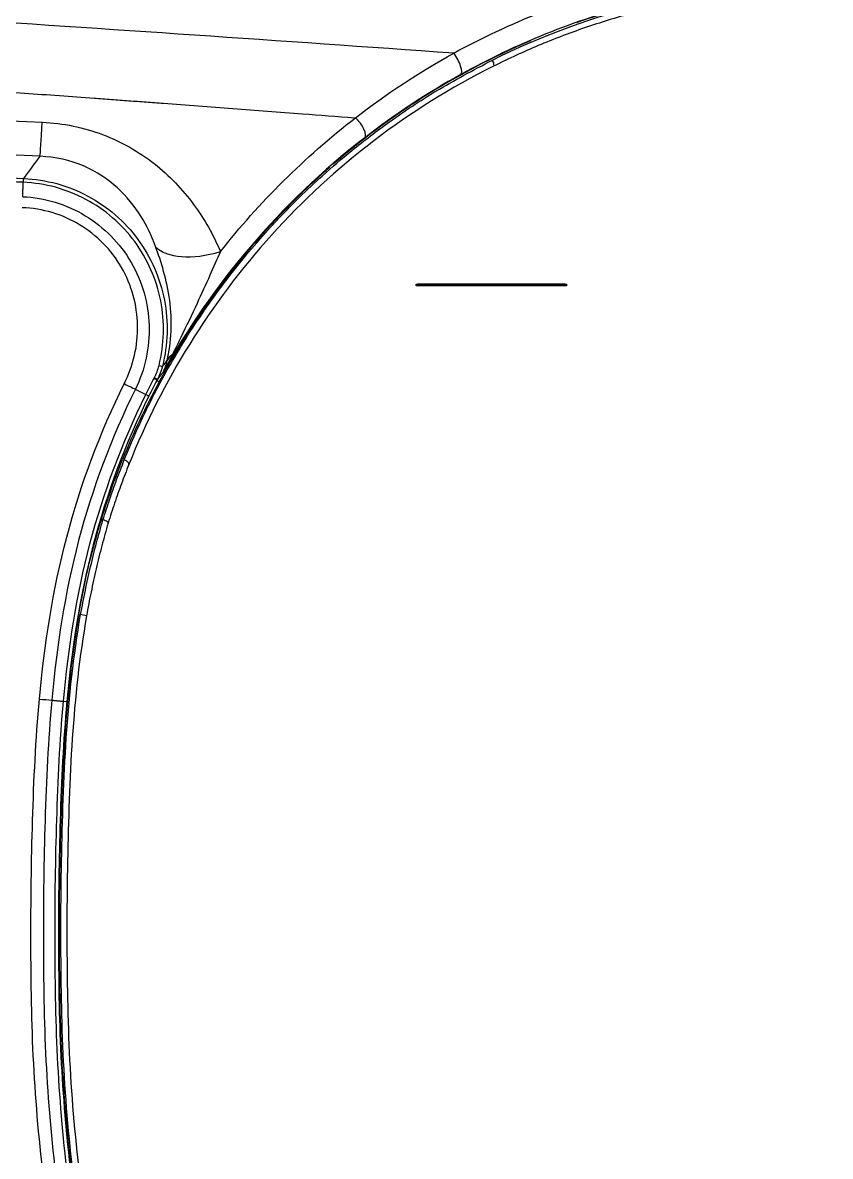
# Model space of a CAD drawing. Header units: millimetres. Extents: x 28 to 2974, y 8 to 3716.
# Drawn here: x 1751.3 to 1858.5, y 1057.1 to 1207.4 of the extents above; entities that cross this region are included whole.
import ezdxf

# ---------------------------------------------------------------- set-up
doc = ezdxf.new("R2010")
doc.units = ezdxf.units.MM
doc.layers.add('1LINE', color=7, linetype='CONTINUOUS')

msp = doc.modelspace()

# ---------------------------------------------------------------- linework, layer by layer
at = {"layer": '1LINE', "linetype": 'Continuous'}
msp.add_line((1759.77, 1128.8), (1758.98, 1128.94), dxfattribs=at)
for centre, major_axis, ratio, start_param, end_param in [((1808.45, 1202.31), (0.97, -1.75), 0.308597, 0.027524, 2.054878), ((1813.43, 1202.39), (0.357, -0.716), 0.270924, 6.246922, 7.851191), ((1753.99, 1199.56), (-0.44, -9.99), 0.015001, 0.164382, 1.009226), ((1777.61, 1182.44), (-9.2, -3.92), 0.502355, 0.187117, 1.352045), ((1803.79, 1172.73), (0, 0.04), 0.08326, 5.005725, 6.576696), ((1803.79, 1172.72), (0, 0.04), 0.083255, 3.435103, 5.005704), ((1823.2, 1172.73), (0, 0.04), 0.050953, 5.009877, 6.580829), ((1823.2, 1172.71), (0, 0.04), 0.05095, 3.439236, 5.009856), ((1823.44, 1172.64), (0.04, 0), 0.956123, 4.726974, 6.283185), ((1780.11, 1160.06), (-9.73, 2.32), 0.391344, 5.959939, 6.217054), ((1768.87, 1162.11), (-0.969, 0.247), 0.016637, 2.129055, 3.084465), ((1768.21, 1160.46), (-0.885, 0.465), 0.074478, 3.167846, 4.149157), ((1768.27, 1160.56), (-0.885, 0.466), 0.078678, 3.167854, 4.150259), ((1764.64, 1149.14), (0.743, -0.295), 0.431892, 6.244481, 7.84656)]:
    msp.add_ellipse(centre, major_axis=major_axis, ratio=ratio, start_param=start_param, end_param=end_param, dxfattribs=at)
for points, knots in [([(1858.46, 859.29), (1845.95, 859.28), (1833.46, 860.71), (1809.1, 866.4), (1797.47, 870.56), (1775.29, 881.51), (1764.73, 888.49), (1750.4, 900.58), (1745.89, 904.82), (1737.2, 913.59), (1733.03, 918.12), (1721.05, 932.12), (1713.75, 942.02), (1700.44, 962.87), (1694.42, 973.89), (1683.89, 996.44), (1679.4, 1007.9), (1671.76, 1031.14), (1668.6, 1042.91), (1663.64, 1066.78), (1661.82, 1078.87), (1659.32, 1103.31), (1658.65, 1115.67), (1658.13, 1140.27), (1658.26, 1152.49), (1658.85, 1176.82), (1659.29, 1188.93), (1660.26, 1210.74), (1660.79, 1220.44), (1661.42, 1230.11)], [0, 0, 0, 0, 0.078081, 0.078081, 0.156162, 0.156162, 0.234242, 0.234242, 0.273283, 0.273283, 0.312323, 0.312323, 0.390404, 0.390404, 0.468485, 0.468485, 0.546565, 0.546565, 0.624646, 0.624646, 0.702727, 0.702727, 0.780808, 0.780808, 0.858888, 0.858888, 0.936969, 0.936969, 1, 1, 1, 1]), ([(1664.65, 1226.02), (1663.91, 1214.06), (1663.32, 1202.05), (1661.96, 1166.67), (1661.26, 1143.22), (1662.55, 1107.9), (1663.41, 1096.08), (1666.27, 1072.53), (1668.25, 1060.88), (1673.52, 1037.84), (1676.8, 1026.46), (1684.64, 1003.97), (1689.22, 992.89), (1699.69, 971.43), (1705.55, 961.09), (1718.59, 941.27), (1725.8, 931.74), (1737.61, 918.26), (1741.69, 913.93), (1750.15, 905.6), (1754.51, 901.59), (1763.67, 894.06), (1768.47, 890.54), (1778.56, 884.07), (1783.83, 881.13), (1800.06, 873.3), (1811.26, 869.41), (1834.41, 864.13), (1846.44, 862.77), (1858.46, 862.77)], [0, 0, 0, 0, 0.079119, 0.079119, 0.232599, 0.232599, 0.309339, 0.309339, 0.386079, 0.386079, 0.462819, 0.462819, 0.539559, 0.539559, 0.616299, 0.616299, 0.69304, 0.69304, 0.73141, 0.73141, 0.76978, 0.76978, 0.80815, 0.80815, 0.84652, 0.84652, 0.92326, 0.92326, 1, 1, 1, 1]), ([(1858.46, 862.77), (1870.48, 862.77), (1882.48, 864.11), (1905.91, 869.48), (1917.11, 873.41), (1938.45, 883.72), (1948.64, 890.27), (1962.57, 901.73), (1966.97, 905.78), (1975.42, 914.13), (1979.48, 918.45), (1991.16, 931.8), (1998.31, 941.23), (2011.39, 961.12), (2017.32, 971.6), (2033.06, 1003.93), (2040.72, 1026.24), (2048.59, 1060.48), (2050.57, 1072.05), (2053.45, 1095.43), (2054.33, 1107.28), (2055.67, 1142.78), (2054.97, 1166.4), (2053.61, 1201.86), (2053.02, 1213.87), (2052.28, 1225.82)], [0, 0, 0, 0, 0.076741, 0.076741, 0.153483, 0.153483, 0.230224, 0.230224, 0.268595, 0.268595, 0.306966, 0.306966, 0.383707, 0.383707, 0.460449, 0.460449, 0.613932, 0.613932, 0.690673, 0.690673, 0.767415, 0.767415, 0.920898, 0.920898, 1, 1, 1, 1]), ([(1776.93, 887.01), (1776.57, 887.22), (1774.57, 888.46), (1767.38, 893.15), (1757.78, 900.67), (1747.57, 910.14), (1737.64, 920.32), (1724.23, 935.91), (1708.68, 958.19), (1694.01, 985.31), (1684.23, 1008.98), (1678.58, 1025.95), (1675.68, 1035.78), (1672.97, 1045.75), (1670.04, 1058.36), (1667.29, 1073.64), (1665.61, 1086.23), (1664.57, 1096.47), (1663.92, 1104.52), (1663.44, 1112.41), (1662.97, 1122.74), (1662.55, 1140.56), (1662.92, 1166.59), (1663.94, 1195.74), (1664.86, 1214.42), (1665.36, 1222.73)], [0, 0, 0, 0, 0.003326, 0.018954, 0.069033, 0.101108, 0.130921, 0.183397, 0.266267, 0.348763, 0.430815, 0.471925, 0.492528, 0.513208, 0.554991, 0.596556, 0.638042, 0.657363, 0.679557, 0.703332, 0.721206, 0.763086, 0.847474, 0.931824, 1, 1, 1, 1]), ([(1808.48, 1203.39), (1815.9, 1207.43), (1823.87, 1210.61), (1836.69, 1213.91), (1841.13, 1214.75), (1845.61, 1215.3)], [0, 0, 0, 0, 0.66071, 0.66071, 1, 1, 1, 1]), ([(1858.46, 1213.26), (1856.31, 1213.26), (1854.11, 1213.19), (1849.79, 1212.91), (1847.64, 1212.71), (1841.22, 1211.87), (1836.96, 1211.04), (1824.48, 1207.76), (1816.69, 1204.59), (1809.44, 1200.57)], [0, 0, 0, 0, 0.125, 0.125, 0.25, 0.25, 0.5, 0.5, 1, 1, 1, 1]), ([(1856.47, 1213.17), (1847.1, 1213), (1837.8, 1211.5), (1827.57, 1208.37), (1826.18, 1207.92), (1824.8, 1207.43)], [0, 0, 0, 0, 0.862531, 0.862531, 1, 1, 1, 1]), ([(1808.48, 1203.39), (1785.55, 1204.99), (1762.63, 1206.61), (1716.75, 1209.46), (1693.8, 1210.67), (1670.84, 1211.81)], [0, 0, 0, 0, 0.5, 0.5, 1, 1, 1, 1]), ([(1813.62, 1202.48), (1820.06, 1205.68), (1827.1, 1208.28), (1841.54, 1211.84), (1848.92, 1212.82), (1856.45, 1212.97)], [0, 0, 0, 0, 0.5, 0.5, 1, 1, 1, 1]), ([(1856.45, 1212.17), (1854.81, 1212.12), (1851.62, 1212.01), (1847.01, 1211.57), (1842.72, 1210.98), (1837.79, 1210.09), (1832.15, 1208.75), (1825.82, 1206.8), (1820.74, 1204.86), (1816.74, 1203.11), (1814.79, 1202.16), (1813.78, 1201.67)], [0, 0, 0, 0, 0.109847, 0.212895, 0.30949, 0.399877, 0.549503, 0.699815, 0.849879, 0.921756, 1, 1, 1, 1]), ([(1818.67, 1205.03), (1813.66, 1202.89), (1808.87, 1200.36), (1800.16, 1194.82), (1796.19, 1191.86), (1792.49, 1188.66)], [0, 0, 0, 0, 0.517542, 0.517542, 1, 1, 1, 1]), ([(1669.27, 1202.64), (1670.53, 1202.59), (1671.78, 1202.53), (1674.58, 1202.41), (1676.12, 1202.34), (1678.43, 1202.23), (1679.2, 1202.2), (1680.35, 1202.15), (1680.74, 1202.13), (1681.51, 1202.09), (1681.9, 1202.08), (1682.67, 1202.04), (1683.05, 1202.02), (1683.82, 1201.99), (1684.21, 1201.97), (1685.36, 1201.92), (1686.13, 1201.88), (1688.44, 1201.78), (1689.98, 1201.7), (1693.06, 1201.55), (1694.6, 1201.48), (1699.22, 1201.25), (1702.3, 1201.09), (1708.46, 1200.76), (1711.54, 1200.59), (1720.77, 1200.07), (1726.93, 1199.7), (1739.24, 1198.93), (1745.39, 1198.52), (1753.08, 1197.98), (1754.62, 1197.88), (1757.69, 1197.66), (1759.22, 1197.54), (1761.53, 1197.38), (1762.3, 1197.32), (1763.45, 1197.23), (1763.83, 1197.2), (1764.6, 1197.15), (1764.98, 1197.12), (1766.14, 1197.03), (1766.9, 1196.98), (1768.44, 1196.86), (1769.21, 1196.8), (1771.51, 1196.63), (1773.05, 1196.52), (1776.12, 1196.29), (1777.65, 1196.17), (1782.26, 1195.82), (1785.33, 1195.59), (1790.71, 1195.18), (1793.01, 1195.01), (1795.32, 1194.83)], [0, 0, 0, 0, 0.029822, 0.029822, 0.066428, 0.066428, 0.084732, 0.084732, 0.093883, 0.093883, 0.103035, 0.103035, 0.112187, 0.112187, 0.121339, 0.121339, 0.139642, 0.139642, 0.176249, 0.176249, 0.212855, 0.212855, 0.286069, 0.286069, 0.359282, 0.359282, 0.505709, 0.505709, 0.652137, 0.652137, 0.688743, 0.688743, 0.72535, 0.72535, 0.743653, 0.743653, 0.752805, 0.752805, 0.761957, 0.761957, 0.78026, 0.78026, 0.798564, 0.798564, 0.83517, 0.83517, 0.871777, 0.871777, 0.944991, 0.944991, 1, 1, 1, 1]), ([(1764.77, 1149.46), (1765.35, 1150.85), (1766.5, 1153.62), (1768.13, 1157), (1769.52, 1159.66), (1770.97, 1162.29), (1773.67, 1166.82), (1777.96, 1173.05), (1782.05, 1177.98), (1784.77, 1180.95), (1786.13, 1182.39), (1788.26, 1184.55), (1791.26, 1187.36), (1795.2, 1190.74), (1800.2, 1194.54), (1806.36, 1198.65), (1811.09, 1201.15), (1813.62, 1202.48)], [0, 0, 0, 0, 0.062566, 0.125092, 0.156345, 0.187592, 0.250068, 0.375416, 0.500001, 0.512783, 0.539706, 0.580836, 0.636341, 0.706242, 0.790156, 0.887877, 1, 1, 1, 1]), ([(1813.78, 1201.67), (1808.09, 1198.83), (1802.81, 1195.52), (1793, 1188.04), (1788.44, 1183.84), (1780.26, 1174.79), (1776.62, 1169.91), (1770.29, 1159.73), (1767.59, 1154.4), (1765.38, 1148.84)], [0, 0, 0, 0, 0.25, 0.25, 0.5, 0.5, 0.75, 0.75, 1, 1, 1, 1]), ([(1753.89, 1194.24), (1756.67, 1194.11), (1759.39, 1193.54), (1764.39, 1191.66), (1766.73, 1190.32), (1770.76, 1187.17), (1772.51, 1185.31), (1775.42, 1181.37), (1776.59, 1179.28), (1777.53, 1177.08)], [0, 0, 0, 0, 0.25, 0.25, 0.5, 0.5, 0.75, 0.75, 1, 1, 1, 1]), ([(1796.68, 1192.18), (1796.86, 1192.34), (1796.82, 1192.78), (1796.34, 1193.82), (1795.91, 1194.41), (1795.46, 1194.82)], [0, 0, 0, 0, 0.5, 0.5, 1, 1, 1, 1]), ([(1751.37, 1186.27), (1750.79, 1186.29), (1750.2, 1186.32), (1740.8, 1186.73), (1731.98, 1187.15), (1720.84, 1187.75), (1718.5, 1187.88), (1706.11, 1188.58), (1696.05, 1189.21), (1686, 1189.89)], [0, 0, 0, 0, 0.026774, 0.026774, 0.431182, 0.431182, 0.538279, 0.538279, 1, 1, 1, 1]), ([(1686.03, 1190.4), (1686.76, 1190.35), (1687.49, 1190.3), (1697.54, 1189.62), (1706.87, 1189.04), (1718.53, 1188.38), (1720.87, 1188.25), (1732.61, 1187.62), (1742.02, 1187.17), (1751.43, 1186.77)], [0, 0, 0, 0, 0.033298, 0.033298, 0.461407, 0.461407, 0.568431, 0.568431, 1, 1, 1, 1]), ([(1768.93, 1177.74), (1768.42, 1179.13), (1767.78, 1180.48), (1766.14, 1183.1), (1765.11, 1184.38), (1762.6, 1186.67), (1761.08, 1187.69), (1757.6, 1189.18), (1755.6, 1189.63), (1753.59, 1189.71)], [0, 0, 0, 0, 0.25, 0.25, 0.5, 0.5, 0.75, 0.75, 1, 1, 1, 1]), ([(1792.03, 1188.26), (1789.28, 1185.86), (1786.68, 1183.32), (1778.4, 1174.33), (1773.44, 1167.3), (1769.41, 1159.84)], [0, 0, 0, 0, 0.294489, 0.294489, 1, 1, 1, 1]), ([(1751.37, 1186.27), (1751.37, 1186.29), (1751.37, 1186.31), (1751.38, 1186.42), (1751.38, 1186.51), (1751.39, 1186.64), (1751.39, 1186.69), (1751.4, 1186.74), (1751.41, 1186.76), (1751.41, 1186.77), (1751.42, 1186.77), (1751.42, 1186.77), (1751.42, 1186.77), (1751.43, 1186.77), (1751.43, 1186.77), (1751.43, 1186.77), (1751.43, 1186.77), (1751.43, 1186.77)], [0, 0, 0, 0, 0.076073, 0.076073, 0.435545, 0.435545, 0.773493, 0.773493, 0.939771, 0.939771, 0.981547, 0.981547, 0.992329, 0.992329, 0.996759, 0.996759, 1, 1, 1, 1]), ([(1769.38, 1161.97), (1770.08, 1164.79), (1770.16, 1167.73), (1769.05, 1173.37), (1767.86, 1176.09), (1764.45, 1180.71), (1762.22, 1182.64), (1757.11, 1185.37), (1754.24, 1186.14), (1751.37, 1186.27)], [0, 0, 0, 0, 0.25, 0.25, 0.5, 0.5, 0.75, 0.75, 1, 1, 1, 1]), ([(1751.43, 1186.77), (1754.41, 1186.64), (1757.31, 1185.85), (1762.55, 1183.05), (1764.83, 1181.07), (1768.32, 1176.33), (1769.53, 1173.55), (1770.65, 1167.76), (1770.57, 1164.76), (1769.83, 1161.87)], [0, 0, 0, 0, 0.25, 0.25, 0.5, 0.5, 0.75, 0.75, 1, 1, 1, 1]), ([(1751.29, 1184.36), (1754.24, 1184.23), (1757.11, 1183.35), (1762.09, 1180.33), (1764.2, 1178.2), (1767.16, 1173.1), (1767.98, 1170.21), (1768.16, 1164.38), (1767.54, 1161.47), (1766.24, 1158.82)], [0, 0, 0, 0, 0.25, 0.25, 0.5, 0.5, 0.75, 0.75, 1, 1, 1, 1]), ([(1764.77, 1159.56), (1765.99, 1161.97), (1766.6, 1164.62), (1766.48, 1169.97), (1765.76, 1172.63), (1763.06, 1177.31), (1761.13, 1179.27), (1756.56, 1182.02), (1753.93, 1182.8), (1751.23, 1182.9)], [0, 0, 0, 0, 0.25, 0.25, 0.5, 0.5, 0.75, 0.75, 1, 1, 1, 1]), ([(1770.47, 1162.62), (1770.74, 1163.8), (1770.94, 1165.16), (1771.05, 1167.86), (1770.98, 1169.25), (1770.44, 1173.31), (1769.64, 1175.8), (1768.93, 1177.74)], [0, 0, 0, 0, 0.25, 0.25, 0.5, 0.5, 1, 1, 1, 1]), ([(1777.53, 1177.08), (1777.07, 1176.07), (1776.61, 1175.01), (1775.58, 1172.71), (1775.01, 1171.45), (1773.73, 1168.7), (1773.01, 1167.2), (1771.91, 1164.95), (1771.55, 1164.22), (1771.18, 1163.47)], [0, 0, 0, 0, 0.236563, 0.236563, 0.512699, 0.512699, 0.83961, 0.83961, 1, 1, 1, 1]), ([(1803.79, 1172.75), (1803.76, 1172.75), (1803.72, 1172.74), (1803.66, 1172.74), (1803.63, 1172.73), (1803.57, 1172.72), (1803.55, 1172.71), (1803.51, 1172.7), (1803.49, 1172.69), (1803.47, 1172.67), (1803.47, 1172.67), (1803.47, 1172.66)], [0, 0, 0, 0, 0.215045, 0.215045, 0.430095, 0.430095, 0.645122, 0.645122, 0.860094, 0.860094, 1, 1, 1, 1]), ([(1803.47, 1172.64), (1803.47, 1172.65), (1803.47, 1172.65), (1803.49, 1172.67), (1803.51, 1172.68), (1803.55, 1172.7), (1803.57, 1172.7), (1803.63, 1172.71), (1803.66, 1172.72), (1803.72, 1172.73), (1803.76, 1172.73), (1803.79, 1172.73)], [0, 0, 0, 0, 0.139906, 0.139906, 0.354878, 0.354878, 0.569905, 0.569905, 0.784955, 0.784955, 1, 1, 1, 1]), ([(1803.51, 1172.6), (1803.5, 1172.6), (1803.5, 1172.6), (1803.49, 1172.61), (1803.49, 1172.61), (1803.48, 1172.61), (1803.48, 1172.62), (1803.47, 1172.62), (1803.47, 1172.63), (1803.47, 1172.63), (1803.47, 1172.64), (1803.47, 1172.64)], [0, 0, 0, 0, 0.211679, 0.211679, 0.423359, 0.423359, 0.635038, 0.635038, 0.846718, 0.846718, 1, 1, 1, 1]), ([(1803.79, 1172.68), (1803.76, 1172.68), (1803.73, 1172.68), (1803.67, 1172.67), (1803.65, 1172.67), (1803.6, 1172.66), (1803.58, 1172.65), (1803.54, 1172.63), (1803.53, 1172.63), (1803.51, 1172.61), (1803.51, 1172.61), (1803.51, 1172.6)], [0, 0, 0, 0, 0.21504, 0.21504, 0.430084, 0.430084, 0.645103, 0.645103, 0.860062, 0.860062, 1, 1, 1, 1]), ([(1803.79, 1172.77), (1805.44, 1172.77), (1807.09, 1172.77), (1813.55, 1172.77), (1818.37, 1172.77), (1823.19, 1172.77)], [0, 0, 0, 0, 0.255235, 0.255235, 1, 1, 1, 1]), ([(1803.79, 1172.75), (1803.79, 1172.74), (1803.79, 1172.73), (1803.79, 1172.73), (1803.79, 1172.73), (1803.79, 1172.73)], [0, 0, 0, 0, 0.889466, 0.889466, 1, 1, 1, 1]), ([(1823.2, 1172.74), (1818.38, 1172.74), (1813.56, 1172.74), (1807.09, 1172.75), (1805.44, 1172.75), (1803.79, 1172.75)], [0, 0, 0, 0, 0.744766, 0.744766, 1, 1, 1, 1]), ([(1803.79, 1172.73), (1805.49, 1172.73), (1807.18, 1172.73), (1812.69, 1172.73), (1816.51, 1172.72), (1821.29, 1172.72), (1822.24, 1172.72), (1823.2, 1172.72)], [0, 0, 0, 0, 0.262342, 0.262342, 0.852478, 0.852478, 1, 1, 1, 1]), ([(1823.2, 1172.67), (1822.24, 1172.67), (1821.29, 1172.67), (1816.51, 1172.67), (1812.69, 1172.68), (1807.18, 1172.68), (1805.48, 1172.68), (1803.79, 1172.68)], [0, 0, 0, 0, 0.147522, 0.147522, 0.737658, 0.737658, 1, 1, 1, 1]), ([(1823.2, 1172.72), (1823.2, 1172.73), (1823.2, 1172.73), (1823.2, 1172.74), (1823.2, 1172.74), (1823.2, 1172.74)], [0, 0, 0, 0, 0.709746, 0.709746, 1, 1, 1, 1]), ([(1823.48, 1172.66), (1823.48, 1172.67), (1823.48, 1172.68), (1823.45, 1172.7), (1823.44, 1172.7), (1823.4, 1172.72), (1823.37, 1172.73), (1823.31, 1172.74), (1823.28, 1172.74), (1823.23, 1172.74), (1823.21, 1172.74), (1823.2, 1172.74)], [0, 0, 0, 0, 0.221813, 0.221813, 0.443623, 0.443623, 0.665444, 0.665444, 0.887285, 0.887285, 1, 1, 1, 1]), ([(1823.2, 1172.72), (1823.21, 1172.72), (1823.23, 1172.72), (1823.28, 1172.72), (1823.31, 1172.72), (1823.37, 1172.71), (1823.4, 1172.7), (1823.44, 1172.69), (1823.45, 1172.68), (1823.48, 1172.66), (1823.48, 1172.65), (1823.48, 1172.64)], [0, 0, 0, 0, 0.112716, 0.112716, 0.334558, 0.334558, 0.556377, 0.556377, 0.778188, 0.778188, 1, 1, 1, 1]), ([(1823.44, 1172.6), (1823.44, 1172.61), (1823.44, 1172.62), (1823.42, 1172.63), (1823.4, 1172.64), (1823.37, 1172.65), (1823.35, 1172.66), (1823.3, 1172.67), (1823.27, 1172.67), (1823.23, 1172.67), (1823.21, 1172.67), (1823.2, 1172.67)], [0, 0, 0, 0, 0.221812, 0.221812, 0.443621, 0.443621, 0.665441, 0.665441, 0.887283, 0.887283, 1, 1, 1, 1]), ([(1823.48, 1172.63), (1823.48, 1172.63), (1823.48, 1172.63), (1823.48, 1172.62), (1823.48, 1172.61), (1823.47, 1172.61), (1823.47, 1172.6), (1823.46, 1172.6), (1823.46, 1172.6), (1823.45, 1172.6), (1823.45, 1172.6), (1823.44, 1172.6)], [0, 0, 0, 0, 0.216649, 0.216649, 0.43329, 0.43329, 0.650048, 0.650048, 0.867049, 0.867049, 1, 1, 1, 1]), ([(1823.48, 1172.66), (1823.48, 1172.65), (1823.48, 1172.65), (1823.48, 1172.65), (1823.48, 1172.64), (1823.48, 1172.64)], [0, 0, 0, 0, 0.478506, 0.478506, 1, 1, 1, 1]), ([(1771.18, 1163.47), (1771.01, 1163.13), (1770.84, 1162.8), (1770.59, 1162.3), (1770.5, 1162.14), (1770.37, 1161.89), (1770.33, 1161.81), (1770.26, 1161.69), (1770.24, 1161.65), (1770.13, 1161.44), (1770.04, 1161.28), (1769.94, 1161.09), (1769.92, 1161.06), (1769.91, 1161.04), (1769.91, 1161.03), (1769.9, 1161.03)], [0, 0, 0, 0, 0.405553, 0.405553, 0.608468, 0.608468, 0.709938, 0.709938, 0.760668, 0.760668, 0.963593, 0.963593, 0.993536, 0.993536, 1, 1, 1, 1]), ([(1769.83, 1161.87), (1769.91, 1161.95), (1769.98, 1162.04), (1770.18, 1162.27), (1770.3, 1162.42), (1770.44, 1162.59), (1770.45, 1162.61), (1770.47, 1162.62)], [0, 0, 0, 0, 0.363319, 0.363319, 0.935429, 0.935429, 1, 1, 1, 1]), ([(1769.9, 1161.03), (1769.91, 1161.03), (1769.91, 1161.04), (1770.16, 1161.54), (1770.35, 1162.07), (1770.47, 1162.62)], [0, 0, 0, 0, 0.012875, 0.012875, 1, 1, 1, 1]), ([(1769.9, 1161.03), (1769.81, 1160.91), (1769.71, 1160.79), (1769.54, 1160.58), (1769.47, 1160.48), (1769.31, 1160.29), (1769.23, 1160.19), (1769.15, 1160.1)], [0, 0, 0, 0, 0.362579, 0.362579, 0.666835, 0.666835, 1, 1, 1, 1]), ([(1753.51, 1117.75), (1754.18, 1124.98), (1755.28, 1132.17), (1758.98, 1146.23), (1761.54, 1153.05), (1764.77, 1159.56)], [0, 0, 0, 0, 0.5, 0.5, 1, 1, 1, 1]), ([(1764.77, 1159.56), (1764.81, 1159.54), (1764.84, 1159.53), (1765.1, 1159.4), (1765.32, 1159.28), (1765.79, 1159.05), (1766.03, 1158.93), (1766.24, 1158.82)], [0, 0, 0, 0, 0.065513, 0.065513, 0.499743, 0.499743, 1, 1, 1, 1]), ([(1767.64, 1158.13), (1767.64, 1158.13), (1767.64, 1158.13), (1767.99, 1158.85), (1768.35, 1159.56), (1768.72, 1160.27)], [0, 0, 0, 0, 0.000018, 0.000018, 1, 1, 1, 1]), ([(1769.1, 1160), (1769.1, 1160), (1769.1, 1160), (1768.74, 1159.32), (1768.39, 1158.63), (1768.05, 1157.94)], [0, 0, 0, 0, 0.000018, 0.000018, 1, 1, 1, 1]), ([(1769.15, 1160.1), (1769.14, 1160.06), (1769.12, 1160.03), (1769.1, 1160), (1769.1, 1160), (1769.1, 1160)], [0, 0, 0, 0, 0.999627, 0.999627, 1, 1, 1, 1]), ([(1766.24, 1158.82), (1763.06, 1152.4), (1760.53, 1145.68), (1756.89, 1131.82), (1755.8, 1124.73), (1755.15, 1117.6)], [0, 0, 0, 0, 0.5, 0.5, 1, 1, 1, 1]), ([(1756.7, 1117.45), (1757.35, 1124.49), (1758.42, 1131.49), (1762.01, 1145.16), (1764.5, 1151.8), (1767.64, 1158.13)], [0, 0, 0, 0, 0.5, 0.5, 1, 1, 1, 1]), ([(1768.05, 1157.94), (1764.92, 1151.63), (1762.44, 1145.01), (1758.86, 1131.39), (1757.8, 1124.42), (1757.15, 1117.41)], [0, 0, 0, 0, 0.5, 0.5, 1, 1, 1, 1]), ([(1767.64, 1158.13), (1767.72, 1158.09), (1767.8, 1158.05), (1767.92, 1157.99), (1767.97, 1157.97), (1768.03, 1157.94), (1768.04, 1157.94), (1768.05, 1157.94), (1768.05, 1157.94), (1768.05, 1157.94)], [0, 0, 0, 0, 0.350029, 0.350029, 0.700056, 0.700056, 0.950658, 0.950658, 1, 1, 1, 1]), ([(1758.75, 1129.04), (1759.38, 1132.68), (1760.18, 1136.22), (1762.14, 1143.09), (1763.3, 1146.42), (1764.55, 1149.52)], [0, 0, 0, 0, 0.5, 0.5, 1, 1, 1, 1]), ([(1761.94, 1141.5), (1762.23, 1142.4), (1762.81, 1144.21), (1763.76, 1146.87), (1764.43, 1148.59), (1764.77, 1149.46)], [0, 0, 0, 0, 0.324798, 0.658125, 1, 1, 1, 1]), ([(1765.38, 1148.84), (1765.05, 1148), (1764.4, 1146.33), (1763.48, 1143.74), (1762.91, 1141.96), (1762.63, 1141.07)], [0, 0, 0, 0, 0.337406, 0.670275, 1, 1, 1, 1]), ([(1758.98, 1128.94), (1759.19, 1130.01), (1759.59, 1132.16), (1760.3, 1135.33), (1761.07, 1138.46), (1761.65, 1140.49), (1761.94, 1141.5)], [0, 0, 0, 0, 0.251001, 0.501151, 0.750723, 1, 1, 1, 1]), ([(1762.63, 1141.07), (1762.34, 1140.08), (1761.78, 1138.1), (1761.03, 1135.04), (1760.35, 1131.94), (1759.96, 1129.85), (1759.77, 1128.8)], [0, 0, 0, 0, 0.250152, 0.499325, 0.748837, 1, 1, 1, 1]), ([(1762.63, 1141.07), (1762.63, 1141.1), (1762.63, 1141.14), (1762.52, 1141.25), (1762.28, 1141.39), (1762.04, 1141.47), (1761.94, 1141.5)], [0, 0, 0, 0, 0.194787, 0.401258, 0.745325, 1, 1, 1, 1]), ([(1858.46, 910.59), (1852.87, 910.6), (1847.32, 911.59), (1836.83, 914.99), (1831.74, 917.34), (1822.33, 923.09), (1818.03, 926.5), (1810.06, 934.16), (1806.44, 938.37), (1799.83, 947.08), (1796.8, 951.62), (1790.98, 960.85), (1788.14, 965.51), (1780.12, 979.83), (1775.44, 989.84), (1767.65, 1010.17), (1764.49, 1020.55), (1759.67, 1041.74), (1758, 1052.63), (1756.69, 1069.01), (1756.48, 1074.47), (1756.34, 1085.38), (1756.34, 1090.83), (1756.67, 1107.18), (1757.07, 1118.08), (1758.98, 1128.94)], [0, 0, 0, 0, 0.0625, 0.0625, 0.125, 0.125, 0.1875, 0.1875, 0.25, 0.25, 0.3125, 0.3125, 0.375, 0.375, 0.5, 0.5, 0.625, 0.625, 0.75, 0.75, 0.8125, 0.8125, 0.875, 0.875, 1, 1, 1, 1]), ([(1957.94, 1128.94), (1959.86, 1118.04), (1960.26, 1107.14), (1960.58, 1090.8), (1960.59, 1085.36), (1960.44, 1074.46), (1960.23, 1069.02), (1958.92, 1052.68), (1957.25, 1041.72), (1952.4, 1020.43), (1949.23, 1010.05), (1941.46, 989.82), (1936.86, 979.96), (1928.82, 965.58), (1925.95, 960.86), (1920.08, 951.55), (1917.02, 946.98), (1910.35, 938.21), (1906.72, 934), (1898.8, 926.42), (1894.51, 923.03), (1885.04, 917.26), (1880.03, 914.96), (1869.55, 911.58), (1864.03, 910.6), (1858.46, 910.59)], [0, 0, 0, 0, 0.125, 0.125, 0.1875, 0.1875, 0.25, 0.25, 0.375, 0.375, 0.5, 0.5, 0.625, 0.625, 0.6875, 0.6875, 0.75, 0.75, 0.8125, 0.8125, 0.875, 0.875, 0.9375, 0.9375, 1, 1, 1, 1]), ([(1759.77, 1128.8), (1757.86, 1117.95), (1757.46, 1107.11), (1757.14, 1090.85), (1757.14, 1085.43), (1757.28, 1074.59), (1757.49, 1069.17), (1758.78, 1052.92), (1760.44, 1042.01), (1765.24, 1020.81), (1768.39, 1010.49), (1776.1, 990.34), (1780.67, 980.53), (1788.66, 966.21), (1791.51, 961.51), (1797.34, 952.24), (1800.38, 947.69), (1807, 938.96), (1810.6, 934.75), (1818.45, 927.19), (1822.72, 923.8), (1832.12, 918.04), (1837.11, 915.74), (1844.93, 913.21), (1847.62, 912.52), (1853.04, 911.61), (1855.75, 911.39), (1858.46, 911.39)], [0, 0, 0, 0, 0.125, 0.125, 0.1875, 0.1875, 0.25, 0.25, 0.375, 0.375, 0.5, 0.5, 0.625, 0.625, 0.6875, 0.6875, 0.75, 0.75, 0.8125, 0.8125, 0.875, 0.875, 0.9375, 0.9375, 0.96875, 0.96875, 1, 1, 1, 1]), ([(1858.46, 906.61), (1853.03, 906.62), (1847.62, 907.47), (1837.31, 910.54), (1832.38, 912.63), (1818.21, 920.49), (1810.19, 927.78), (1796.46, 944.38), (1790.75, 953.46), (1779.78, 971.92), (1774.9, 981.51), (1762.38, 1011.15), (1756.78, 1032.12), (1753.51, 1058.73), (1753.03, 1064.06), (1752.47, 1074.78), (1752.4, 1080.15), (1752.37, 1090.9), (1752.44, 1096.28), (1752.77, 1107.02), (1753.02, 1112.39), (1753.51, 1117.75)], [0, 0, 0, 0, 0.0625, 0.0625, 0.125, 0.125, 0.25, 0.25, 0.375, 0.375, 0.5, 0.5, 0.75, 0.75, 0.8125, 0.8125, 0.875, 0.875, 0.9375, 0.9375, 1, 1, 1, 1]), ([(1755.15, 1117.6), (1754.67, 1112.3), (1754.42, 1106.98), (1754.09, 1096.35), (1754.02, 1091.04), (1754.05, 1080.4), (1754.11, 1075.08), (1754.65, 1064.48), (1755.11, 1059.2), (1758.31, 1032.88), (1763.82, 1012.11), (1776.13, 982.76), (1780.93, 973.26), (1789.04, 959.54), (1791.82, 955.03), (1797.66, 946.17), (1800.74, 941.85), (1810.84, 929.47), (1818.7, 922.19), (1832.68, 914.3), (1837.55, 912.2), (1847.74, 909.13), (1853.09, 908.26), (1858.46, 908.26)], [0, 0, 0, 0, 0.0625, 0.0625, 0.125, 0.125, 0.1875, 0.1875, 0.25, 0.25, 0.5, 0.5, 0.625, 0.625, 0.6875, 0.6875, 0.75, 0.75, 0.875, 0.875, 0.9375, 0.9375, 1, 1, 1, 1]), ([(1858.46, 909.82), (1853.13, 909.82), (1847.96, 910.68), (1837.86, 913.76), (1832.98, 915.89), (1823.89, 921.09), (1819.61, 924.23), (1811.74, 931.28), (1808.2, 935.13), (1801.62, 943.28), (1798.59, 947.57), (1792.81, 956.39), (1790.05, 960.88), (1782.03, 974.51), (1777.31, 983.93), (1765.15, 1013.1), (1759.75, 1033.63), (1756.62, 1059.8), (1756.18, 1065.04), (1755.66, 1075.52), (1755.6, 1080.76), (1755.58, 1091.24), (1755.65, 1096.48), (1755.98, 1106.97), (1756.22, 1112.21), (1756.7, 1117.45)], [0, 0, 0, 0, 0.0625, 0.0625, 0.125, 0.125, 0.1875, 0.1875, 0.25, 0.25, 0.3125, 0.3125, 0.375, 0.375, 0.5, 0.5, 0.75, 0.75, 0.8125, 0.8125, 0.875, 0.875, 0.9375, 0.9375, 1, 1, 1, 1]), ([(1757.15, 1117.41), (1756.68, 1112.18), (1756.43, 1106.96), (1756.1, 1096.5), (1756.03, 1091.28), (1756.05, 1080.83), (1756.11, 1075.6), (1756.62, 1065.16), (1757.07, 1059.93), (1760.17, 1033.84), (1765.54, 1013.37), (1777.65, 984.28), (1782.34, 974.88), (1790.33, 961.28), (1793.09, 956.8), (1798.84, 948.01), (1801.86, 943.72), (1808.4, 935.59), (1811.92, 931.74), (1819.75, 924.69), (1824.02, 921.55), (1833.06, 916.35), (1837.93, 914.22), (1847.99, 911.13), (1853.15, 910.27), (1858.46, 910.27)], [0, 0, 0, 0, 0.0625, 0.0625, 0.125, 0.125, 0.1875, 0.1875, 0.25, 0.25, 0.5, 0.5, 0.625, 0.625, 0.6875, 0.6875, 0.75, 0.75, 0.8125, 0.8125, 0.875, 0.875, 0.9375, 0.9375, 1, 1, 1, 1]), ([(1757.24, 1117.41), (1756.76, 1112.16), (1756.52, 1106.93), (1756.19, 1096.5), (1756.12, 1091.28), (1756.14, 1080.87), (1756.2, 1075.67), (1756.7, 1065.29), (1757.14, 1060.12), (1758.96, 1044.64), (1760.88, 1034.38), (1766.2, 1013.96), (1769.58, 1003.93), (1777.6, 984.59), (1782.26, 975.22), (1790.22, 961.63), (1792.98, 957.14), (1798.74, 948.3), (1801.77, 943.98), (1808.36, 935.77), (1811.94, 931.84), (1819.77, 924.79), (1823.96, 921.69), (1833.02, 916.46), (1837.94, 914.31), (1847.96, 911.23), (1853.12, 910.36), (1858.46, 910.35)], [0, 0, 0, 0, 0.0625, 0.0625, 0.125, 0.125, 0.1875, 0.1875, 0.25, 0.25, 0.375, 0.375, 0.5, 0.5, 0.625, 0.625, 0.6875, 0.6875, 0.75, 0.75, 0.8125, 0.8125, 0.875, 0.875, 0.9375, 0.9375, 1, 1, 1, 1]), ([(1963.41, 1117.75), (1963.9, 1112.39), (1964.15, 1107.02), (1964.48, 1096.28), (1964.55, 1090.9), (1964.52, 1080.15), (1964.45, 1074.78), (1963.89, 1064.06), (1963.41, 1058.73), (1960.14, 1032.12), (1954.54, 1011.15), (1942.02, 981.51), (1937.14, 971.92), (1926.17, 953.46), (1920.46, 944.38), (1906.73, 927.78), (1898.71, 920.49), (1884.54, 912.63), (1879.61, 910.54), (1869.3, 907.47), (1863.89, 906.62), (1858.46, 906.61)], [0, 0, 0, 0, 0.0625, 0.0625, 0.125, 0.125, 0.1875, 0.1875, 0.25, 0.25, 0.5, 0.5, 0.625, 0.625, 0.75, 0.75, 0.875, 0.875, 0.9375, 0.9375, 1, 1, 1, 1]), ([(1858.46, 908.26), (1863.84, 908.26), (1869.18, 909.13), (1879.37, 912.2), (1884.24, 914.3), (1898.22, 922.19), (1906.08, 929.47), (1916.18, 941.85), (1919.26, 946.17), (1925.1, 955.03), (1927.88, 959.54), (1936, 973.26), (1940.79, 982.76), (1953.1, 1012.11), (1958.61, 1032.88), (1961.81, 1059.2), (1962.27, 1064.48), (1962.81, 1075.08), (1962.88, 1080.4), (1962.91, 1091.04), (1962.83, 1096.35), (1962.5, 1106.98), (1962.26, 1112.3), (1961.77, 1117.6)], [0, 0, 0, 0, 0.0625, 0.0625, 0.125, 0.125, 0.25, 0.25, 0.3125, 0.3125, 0.375, 0.375, 0.5, 0.5, 0.75, 0.75, 0.8125, 0.8125, 0.875, 0.875, 0.9375, 0.9375, 1, 1, 1, 1]), ([(1960.22, 1117.45), (1960.7, 1112.21), (1960.94, 1106.98), (1961.27, 1096.53), (1961.34, 1091.3), (1961.32, 1080.86), (1961.26, 1075.64), (1960.76, 1065.22), (1960.32, 1060.02), (1958.47, 1044.44), (1956.51, 1034.03), (1951.18, 1013.64), (1947.8, 1003.61), (1939.71, 984.15), (1934.98, 974.67), (1926.97, 961.03), (1924.21, 956.54), (1918.43, 947.71), (1915.38, 943.4), (1908.82, 935.25), (1905.29, 931.4), (1897.52, 924.4), (1893.21, 921.2), (1884.04, 915.93), (1879.21, 913.81), (1869.01, 910.68), (1863.8, 909.82), (1858.46, 909.82)], [0, 0, 0, 0, 0.0625, 0.0625, 0.125, 0.125, 0.1875, 0.1875, 0.25, 0.25, 0.375, 0.375, 0.5, 0.5, 0.625, 0.625, 0.6875, 0.6875, 0.75, 0.75, 0.8125, 0.8125, 0.875, 0.875, 0.9375, 0.9375, 1, 1, 1, 1]), ([(1858.46, 910.27), (1863.79, 910.27), (1868.98, 911.14), (1879.14, 914.27), (1883.96, 916.39), (1893.09, 921.67), (1897.38, 924.86), (1905.11, 931.86), (1908.62, 935.7), (1915.15, 943.84), (1918.18, 948.15), (1923.93, 956.96), (1926.69, 961.44), (1934.67, 975.04), (1939.38, 984.49), (1947.43, 1003.9), (1950.79, 1013.9), (1956.1, 1034.24), (1958.04, 1044.61), (1959.88, 1060.15), (1960.31, 1065.34), (1960.81, 1075.73), (1960.87, 1080.93), (1960.89, 1091.34), (1960.82, 1096.55), (1960.49, 1106.97), (1960.25, 1112.19), (1959.77, 1117.41)], [0, 0, 0, 0, 0.0625, 0.0625, 0.125, 0.125, 0.1875, 0.1875, 0.25, 0.25, 0.3125, 0.3125, 0.375, 0.375, 0.5, 0.5, 0.625, 0.625, 0.75, 0.75, 0.8125, 0.8125, 0.875, 0.875, 0.9375, 0.9375, 1, 1, 1, 1]), ([(1858.46, 910.35), (1863.79, 910.36), (1868.95, 911.22), (1878.99, 914.31), (1883.89, 916.46), (1892.99, 921.7), (1897.28, 924.89), (1905.07, 931.94), (1908.59, 935.8), (1915.14, 943.97), (1918.18, 948.3), (1923.92, 957.1), (1926.66, 961.57), (1934.6, 975.11), (1939.26, 984.46), (1947.3, 1003.8), (1950.69, 1013.87), (1955.98, 1034.1), (1957.91, 1044.32), (1959.76, 1059.81), (1960.2, 1064.99), (1960.72, 1075.42), (1960.78, 1080.66), (1960.81, 1091.16), (1960.73, 1096.42), (1960.41, 1106.92), (1960.16, 1112.17), (1959.68, 1117.41)], [0, 0, 0, 0, 0.0625, 0.0625, 0.125, 0.125, 0.1875, 0.1875, 0.25, 0.25, 0.3125, 0.3125, 0.375, 0.375, 0.5, 0.5, 0.625, 0.625, 0.75, 0.75, 0.8125, 0.8125, 0.875, 0.875, 0.9375, 0.9375, 1, 1, 1, 1]), ([(1858.46, 864.9), (1851.68, 864.9), (1844.94, 865.35), (1831.53, 867.13), (1824.87, 868.46), (1805.29, 873.75), (1792.68, 878.98), (1769.3, 892.7), (1758.68, 901.34), (1739.67, 920.56), (1731.18, 931.21), (1708.06, 964.61), (1695.46, 988.84), (1681.46, 1027), (1677.61, 1040.01), (1671.58, 1066.42), (1669.56, 1079.83), (1667.94, 1093.28)], [0, 0, 0, 0, 0.0625, 0.0625, 0.125, 0.125, 0.25, 0.25, 0.375, 0.375, 0.5, 0.5, 0.75, 0.75, 0.875, 0.875, 1, 1, 1, 1]), ([(1668.38, 1093.33), (1670, 1079.91), (1672.02, 1066.53), (1678.03, 1040.17), (1681.87, 1027.19), (1695.84, 989.09), (1708.4, 964.91), (1731.47, 931.57), (1739.94, 920.94), (1758.9, 901.74), (1769.49, 893.12), (1792.81, 879.41), (1805.4, 874.19), (1824.93, 868.9), (1831.59, 867.57), (1844.96, 865.79), (1851.69, 865.35), (1858.46, 865.34)], [0, 0, 0, 0, 0.125, 0.125, 0.25, 0.25, 0.5, 0.5, 0.625, 0.625, 0.75, 0.75, 0.875, 0.875, 0.9375, 0.9375, 1, 1, 1, 1]), ([(1858.46, 867.21), (1845.03, 867.21), (1831.73, 868.98), (1805.84, 876.01), (1793.35, 881.22), (1770.31, 894.83), (1759.85, 903.38), (1741.04, 922.52), (1732.69, 933.05), (1709.85, 966.16), (1697.41, 990.16), (1683.59, 1027.95), (1679.79, 1040.82), (1673.83, 1066.98), (1671.84, 1080.24), (1670.23, 1093.56)], [0, 0, 0, 0, 0.125, 0.125, 0.25, 0.25, 0.375, 0.375, 0.5, 0.5, 0.75, 0.75, 0.875, 0.875, 1, 1, 1, 1]), ([(1671.87, 1093.76), (1673.47, 1080.54), (1675.45, 1067.37), (1681.35, 1041.42), (1685.11, 1028.63), (1698.81, 991.12), (1711.13, 967.29), (1733.75, 934.39), (1742.02, 923.92), (1760.65, 904.89), (1771.01, 896.37), (1793.85, 882.82), (1806.24, 877.63), (1831.93, 870.63), (1845.13, 868.87), (1858.46, 868.87)], [0, 0, 0, 0, 0.125, 0.125, 0.25, 0.25, 0.5, 0.5, 0.625, 0.625, 0.75, 0.75, 0.875, 0.875, 1, 1, 1, 1]), ([(1858.46, 868.87), (1871.79, 868.87), (1884.99, 870.63), (1910.68, 877.63), (1923.07, 882.81), (1945.91, 896.37), (1956.27, 904.89), (1974.9, 923.92), (1983.17, 934.39), (2005.79, 967.29), (2018.11, 991.11), (2031.81, 1028.63), (2035.57, 1041.41), (2041.47, 1067.36), (2043.45, 1080.53), (2045.05, 1093.75)], [0, 0, 0, 0, 0.125, 0.125, 0.25, 0.25, 0.375, 0.375, 0.5, 0.5, 0.75, 0.75, 0.875, 0.875, 1, 1, 1, 1]), ([(2046.69, 1093.55), (2045.08, 1080.23), (2043.09, 1066.97), (2037.13, 1040.82), (2033.33, 1027.94), (2019.51, 990.15), (2007.07, 966.16), (1984.23, 933.04), (1975.88, 922.51), (1957.07, 903.38), (1946.61, 894.83), (1923.57, 881.21), (1911.08, 876.01), (1885.19, 868.98), (1871.89, 867.21), (1858.46, 867.21)], [0, 0, 0, 0, 0.125, 0.125, 0.25, 0.25, 0.5, 0.5, 0.625, 0.625, 0.75, 0.75, 0.875, 0.875, 1, 1, 1, 1]), ([(1858.46, 865.34), (1865.23, 865.35), (1871.96, 865.79), (1885.33, 867.57), (1891.98, 868.9), (1911.52, 874.19), (1924.11, 879.4), (1947.43, 893.11), (1958.01, 901.74), (1976.98, 920.93), (1985.45, 931.56), (2008.51, 964.89), (2021.07, 989.07), (2035.04, 1027.16), (2038.88, 1040.14), (2044.9, 1066.5), (2046.92, 1079.88), (2048.54, 1093.3)], [0, 0, 0, 0, 0.0625, 0.0625, 0.125, 0.125, 0.25, 0.25, 0.375, 0.375, 0.5, 0.5, 0.75, 0.75, 0.875, 0.875, 1, 1, 1, 1]), ([(2048.98, 1093.25), (2047.36, 1079.8), (2045.34, 1066.39), (2039.3, 1039.98), (2035.45, 1026.98), (2021.45, 988.82), (2008.85, 964.59), (1985.73, 931.2), (1977.24, 920.55), (1958.23, 901.33), (1947.61, 892.7), (1924.24, 878.97), (1911.62, 873.75), (1892.05, 868.46), (1885.39, 867.12), (1871.98, 865.35), (1865.24, 864.9), (1858.46, 864.9)], [0, 0, 0, 0, 0.125, 0.125, 0.25, 0.25, 0.5, 0.5, 0.625, 0.625, 0.75, 0.75, 0.875, 0.875, 0.9375, 0.9375, 1, 1, 1, 1]), ([(1858.46, 863.98), (1856.3, 864), (1851.99, 864.06), (1845.52, 864.48), (1839.08, 865.15), (1832.67, 866.1), (1826.31, 867.31), (1820, 868.79), (1813.76, 870.53), (1807.6, 872.53), (1801.53, 874.78), (1795.56, 877.28), (1789.7, 880.03), (1783.97, 883.03), (1778.37, 886.28), (1772.93, 889.78), (1767.66, 893.52), (1762.55, 897.49), (1757.62, 901.66), (1752.85, 906.01), (1748.24, 910.53), (1743.79, 915.21), (1739.49, 920.02), (1735.33, 924.96), (1730.66, 930.83), (1722.02, 942.44), (1711.76, 958.22), (1701.33, 977), (1693.8, 992.66), (1687.66, 1007.3), (1682.53, 1021.34), (1678.08, 1035.58), (1674.25, 1049.96), (1672.28, 1059.66), (1671.29, 1064.51)], [0, 0, 0, 0, 0.021777, 0.043555, 0.065333, 0.087112, 0.10889, 0.130667, 0.152443, 0.174217, 0.195989, 0.217759, 0.239526, 0.261287, 0.283041, 0.304787, 0.32653, 0.348267, 0.36999, 0.391706, 0.413418, 0.435128, 0.456833, 0.478522, 0.500195, 0.53261, 0.624435, 0.689839, 0.749292, 0.799667, 0.849934, 0.900083, 0.950109, 1, 1, 1, 1]), ([(1858.46, 863.98), (1864.48, 864.01), (1870.51, 864.33), (1882.53, 865.74), (1888.52, 866.8), (1900.49, 869.67), (1906.52, 871.5), (1918.24, 875.85), (1923.92, 878.36), (1934.93, 884.04), (1940.25, 887.22), (1950.49, 894.33), (1955.43, 898.26), (1969.49, 910.77), (1977.93, 920.15), (1993.14, 939.76), (1999.99, 950.04), (2012.63, 971.31), (2018.38, 982.37), (2033.63, 1016.53), (2041.02, 1040.11), (2045.63, 1064.51)], [0, 0, 0, 0, 0.0625, 0.0625, 0.125, 0.125, 0.1875, 0.1875, 0.25, 0.25, 0.3125, 0.3125, 0.375, 0.375, 0.5, 0.5, 0.625, 0.625, 0.75, 0.75, 1, 1, 1, 1])]:
    msp.add_open_spline(points, degree=3, knots=knots, dxfattribs=at)
for points, degree in [([(1795.46, 1194.82), (1799.53, 1197.97), (1803.87, 1200.83), (1808.48, 1203.39)], 3), ([(1809.44, 1200.57), (1804.91, 1198.06), (1800.67, 1195.26), (1796.68, 1192.18)], 3), ([(1686.42, 1198.23), (1708.89, 1196.58), (1731.38, 1195.25), (1753.89, 1194.24)], 3), ([(1753.59, 1189.71), (1730.99, 1190.7), (1708.42, 1192.02), (1685.87, 1193.68)], 3), ([(1777.53, 1177.08), (1782.65, 1183.57), (1788.64, 1189.55), (1795.46, 1194.82)], 3), ([(1795.32, 1194.83), (1795.37, 1194.83), (1795.41, 1194.83), (1795.46, 1194.82)], 3), ([(1796.68, 1192.18), (1785.38, 1183.45), (1776.44, 1172.73), (1769.9, 1161.03)], 3), ([(1751.43, 1186.77), (1752.07, 1187.61), (1752.84, 1188.64), (1753.59, 1189.71)], 3), ([(1751.29, 1184.36), (1751.37, 1186.27)], 1), ([(1751.37, 1186.27), (1751.37, 1186.27)], 1), ([(1751.43, 1186.77), (1751.43, 1186.77), (1751.43, 1186.77), (1751.43, 1186.77)], 3), ([(1803.47, 1172.64), (1803.47, 1172.65), (1803.47, 1172.65), (1803.47, 1172.66)], 3), ([(1803.51, 1172.6), (1810.15, 1172.6), (1816.79, 1172.6), (1823.44, 1172.6)], 3), ([(1823.44, 1172.6), (1823.44, 1172.6), (1823.44, 1172.6), (1823.44, 1172.6)], 3), ([(1823.48, 1172.66), (1823.48, 1172.7), (1823.45, 1172.72)], 2), ([(1823.48, 1172.64), (1823.48, 1172.64), (1823.48, 1172.64), (1823.48, 1172.63)], 3), ([(1768.77, 1160.37), (1769.03, 1160.88), (1769.24, 1161.42), (1769.38, 1161.97)], 3), ([(1769.83, 1161.87), (1769.68, 1161.25), (1769.45, 1160.66), (1769.15, 1160.1)], 3), ([(1769.41, 1159.84), (1767.6, 1156.48), (1765.98, 1153.04), (1764.55, 1149.52)], 3), ([(1768.72, 1160.27), (1768.73, 1160.3), (1768.75, 1160.34), (1768.77, 1160.37)], 3), ([(1769.1, 1160), (1769.2, 1159.94), (1769.31, 1159.89), (1769.41, 1159.84)], 3), ([(1766.24, 1158.82), (1767.64, 1158.13)], 1), ([(1767.64, 1158.13), (1767.64, 1158.13)], 1), ([(1762.63, 1141.07), (1762.63, 1141.07), (1762.63, 1141.07), (1762.63, 1141.07)], 3), ([(1758.75, 1129.04), (1758.08, 1125.18), (1757.6, 1121.3), (1757.24, 1117.41)], 3), ([(1753.51, 1117.75), (1754.09, 1117.69), (1754.67, 1117.64), (1755.15, 1117.6)], 3), ([(1755.15, 1117.6), (1756.7, 1117.45)], 1), ([(1756.7, 1117.45), (1756.97, 1117.43), (1757.15, 1117.41), (1757.15, 1117.41)], 3), ([(1757.15, 1117.41), (1757.18, 1117.41), (1757.21, 1117.41), (1757.24, 1117.41)], 3)]:
    msp.add_open_spline(points, degree=degree, dxfattribs=at)

doc.saveas('drawing.dxf')
